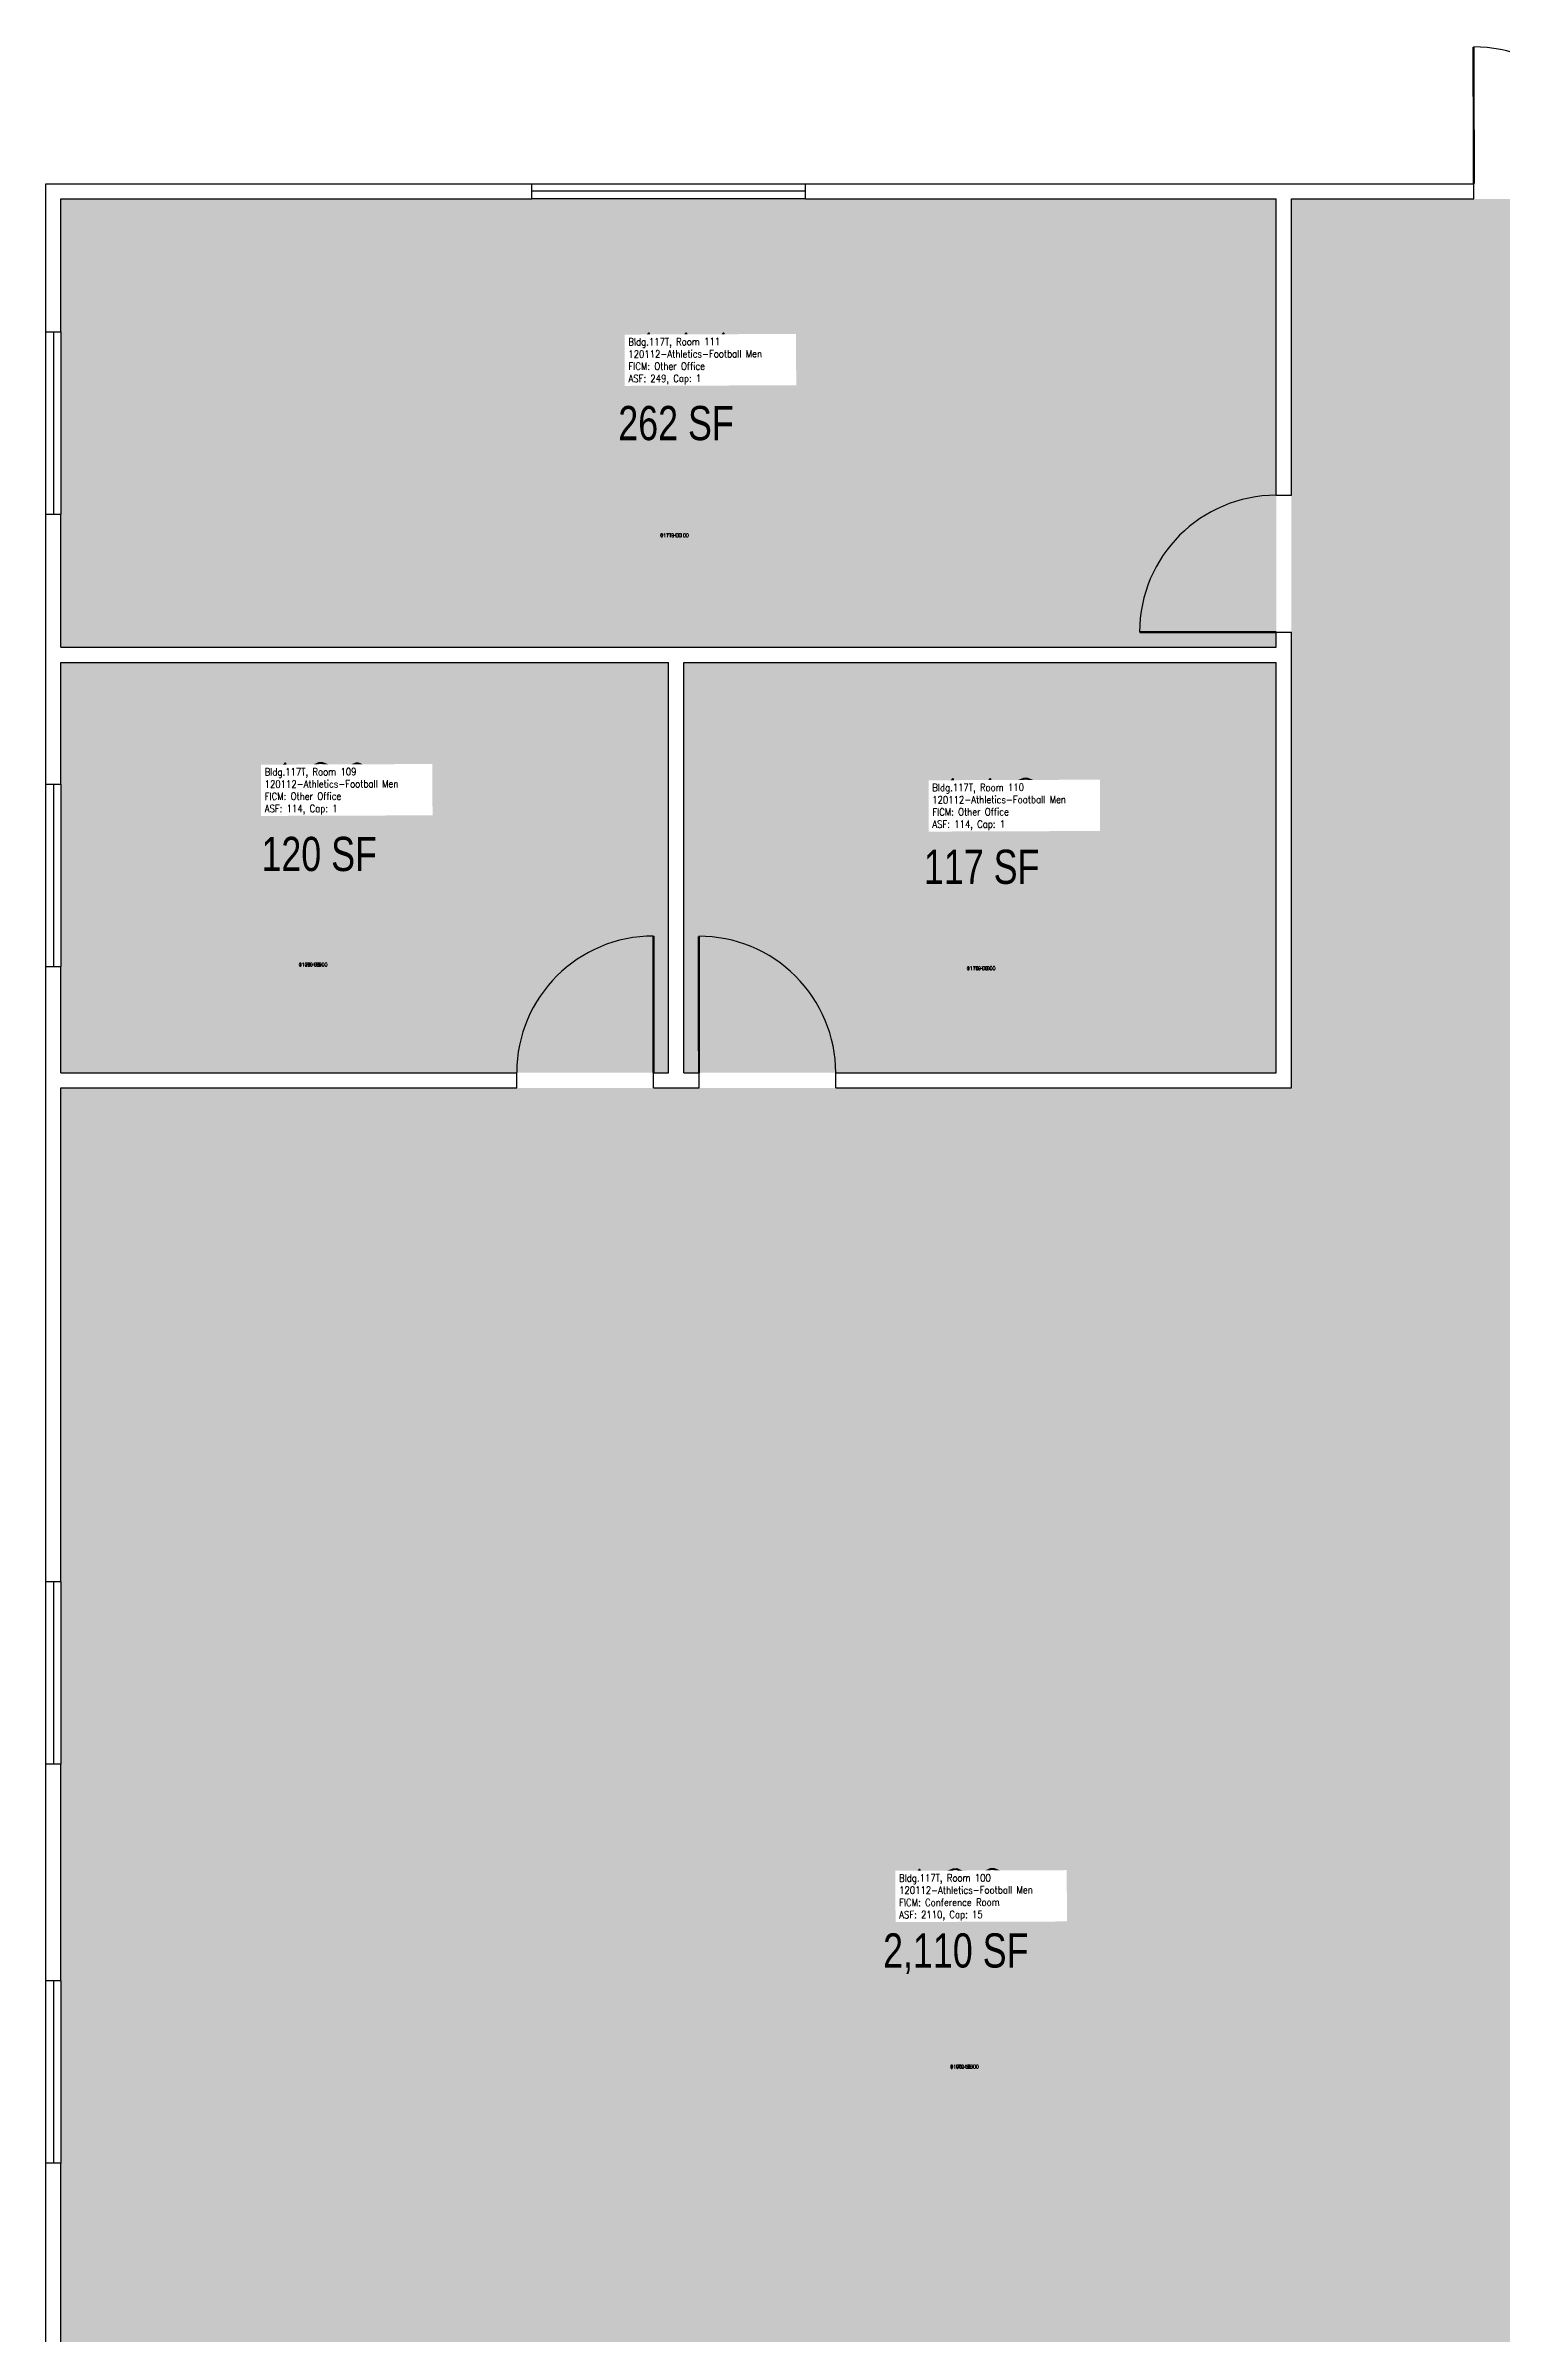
# Model space of a CAD drawing. Header units: inches. Extents: x 0 to 720, y -1091 to 888.
# Drawn here: x 0 to 383, y 286 to 888 of the extents above; entities that cross this region are included whole.
import ezdxf
from ezdxf.enums import TextEntityAlignment as Align

# ---------------------------------------------------------------- set-up
doc = ezdxf.new("R2010")
doc.units = ezdxf.units.IN
doc.header["$MEASUREMENT"] = 0
for name, color, linetype in [('A-DOOR', 2, 'Continuous'), ('A-GLAZ', 1, 'Continuous'), ('A-GLAZ-SILL', 2, 'Continuous'), ('A-IDEN-RNUM', 7, 'Continuous'), ('A-IDEN-SNUM', 4, 'Continuous'), ('A-IDEN-VNUM', 4, 'Continuous'), ('A-WALL', 5, 'Continuous'), ('AREA-TEXT', 3, 'Continuous'), ('Rooms-Category-Color', 7, 'Continuous'), ('Rooms-College-Color', 7, 'Continuous'), ('Rooms-Department-Color', 7, 'Continuous'), ('Rooms-Division-Color', 7, 'Continuous'), ('Rooms-Information', 7, 'Continuous')]:
    doc.layers.add(name, color=color, linetype=linetype)
doc.styles.add('AREA', font='arial.ttf', dxfattribs={"width": 0.75, "height": 9})
doc.styles.add('ROOMSNUMBER', font='txt.shx', dxfattribs={"height": 0.03})
doc.styles.add('ROOMVNUMBER', font='simplex.shx', dxfattribs={"width": 0.85})

msp = doc.modelspace()

# ---------------------------------------------------------------- hatches: boundary and pattern name
at = {"layer": 'Rooms-Category-Color', "true_color": 0xfa9ba3}
for points in [[(4, 848.01), (324, 848.01), (324, 730.01), (4, 730.01)], [(328, 848.01), (328, 614.01), (4, 614.01), (4, 215.01), (328, 215.01), (344, 215.01), (344, 211.01), (4, 211.01), (4, 102.01), (412, 102.01), (412, 5.01), (529, 5.01), (529, 151.01), (634, 151.01), (634, 199.01), (482, 199.01), (482, 284.01), (447, 284.01), (447, 524.01), (578, 524.01), (578, 614.01), (496, 614.01), (496, 848.01)], [(164, 726.01), (4, 726.01), (4, 618.01), (164, 618.01)], [(324, 726.01), (168, 726.01), (168, 618.01), (324, 618.01)]]:
    msp.add_hatch(color=241, dxfattribs=at).paths.add_polyline_path(points)
at = {"layer": 'Rooms-College-Color', "true_color": 0xffff64}
for points in [[(4, 848.01), (324, 848.01), (324, 730.01), (4, 730.01)], [(328, 848.01), (328, 614.01), (4, 614.01), (4, 215.01), (328, 215.01), (344, 215.01), (344, 211.01), (4, 211.01), (4, 102.01), (412, 102.01), (412, 5.01), (529, 5.01), (529, 151.01), (634, 151.01), (634, 199.01), (482, 199.01), (482, 284.01), (447, 284.01), (447, 524.01), (578, 524.01), (578, 614.01), (496, 614.01), (496, 848.01)], [(164, 726.01), (4, 726.01), (4, 618.01), (164, 618.01)], [(324, 726.01), (168, 726.01), (168, 618.01), (324, 618.01)]]:
    msp.add_hatch(color=51, dxfattribs=at).paths.add_polyline_path(points)
at = {"layer": 'Rooms-Department-Color', "true_color": 0x604aed}
for points in [[(4, 848.01), (324, 848.01), (324, 730.01), (4, 730.01)], [(328, 848.01), (328, 614.01), (4, 614.01), (4, 215.01), (328, 215.01), (344, 215.01), (344, 211.01), (4, 211.01), (4, 102.01), (412, 102.01), (412, 5.01), (529, 5.01), (529, 151.01), (634, 151.01), (634, 199.01), (482, 199.01), (482, 284.01), (447, 284.01), (447, 524.01), (578, 524.01), (578, 614.01), (496, 614.01), (496, 848.01)], [(164, 726.01), (4, 726.01), (4, 618.01), (164, 618.01)], [(324, 726.01), (168, 726.01), (168, 618.01), (324, 618.01)]]:
    msp.add_hatch(color=173, dxfattribs=at).paths.add_polyline_path(points)
at = {"layer": 'Rooms-Division-Color', "true_color": 0x604aed}
for points in [[(4, 848.01), (324, 848.01), (324, 730.01), (4, 730.01)], [(328, 848.01), (328, 614.01), (4, 614.01), (4, 215.01), (328, 215.01), (344, 215.01), (344, 211.01), (4, 211.01), (4, 102.01), (412, 102.01), (412, 5.01), (529, 5.01), (529, 151.01), (634, 151.01), (634, 199.01), (482, 199.01), (482, 284.01), (447, 284.01), (447, 524.01), (578, 524.01), (578, 614.01), (496, 614.01), (496, 848.01)], [(164, 726.01), (4, 726.01), (4, 618.01), (164, 618.01)], [(324, 726.01), (168, 726.01), (168, 618.01), (324, 618.01)]]:
    msp.add_hatch(color=173, dxfattribs=at).paths.add_polyline_path(points)

# ---------------------------------------------------------------- linework, layer by layer
at = {"layer": 'A-DOOR', "const_width": 0.6}
for points in [[(376, 852.01), (375.94, 888.01)], [(324, 734.01), (288, 734.01)], [(160, 618.01), (160.05, 654.01)], [(172, 617.96), (171.94, 653.96)]]:
    msp.add_lwpolyline(points, dxfattribs=at)
at = {"layer": 'A-DOOR'}
for centre, start, end in [((376, 852.01), 0.09162, 90.09162), ((324, 734.01), 90, 180), ((160, 618.01), 89.90838, 179.90838), ((172, 617.96), 0.09162, 90.09162)]:
    msp.add_arc(centre, 36, start, end, dxfattribs=at)
at = {"layer": 'A-GLAZ'}
for p, q in [((200, 850.01), (128, 850.01)), ((2, 813.01), (2, 765.01)), ((2, 694.01), (2, 646.01)), ((2, 484.01), (2, 436.01)), ((2, 379.01), (2, 331.01))]:
    msp.add_line(p, q, dxfattribs=at)
at = {"layer": 'A-GLAZ-SILL'}
for p, q in [((128, 852.01), (200, 852.01)), ((200, 848.01), (128, 848.01)), ((0, 765.01), (0, 813.01)), ((4, 813.01), (4, 765.01)), ((0, 646.01), (0, 694.01)), ((4, 694.01), (4, 646.01)), ((0, 436.01), (0, 484.01)), ((4, 484.01), (4, 436.01)), ((0, 331.01), (0, 379.01)), ((4, 379.01), (4, 331.01))]:
    msp.add_line(p, q, dxfattribs=at)
at = {"layer": 'A-WALL'}
for p, q in [((0, 852.01), (128, 852.01)), ((0, 813.01), (0, 852.01)), ((128, 848.01), (128, 852.01)), ((162, 852.01), (166, 852.01)), ((200, 848.01), (200, 852.01)), ((200, 852.01), (376, 852.01)), ((376, 848.01), (376, 852.01)), ((4, 848.01), (128, 848.01)), ((4, 813.01), (4, 848.01)), ((200, 848.01), (324, 848.01)), ((324, 770.01), (324, 848.01)), ((328, 770.01), (328, 848.01)), ((328, 848.01), (376, 848.01)), ((0, 813.01), (4, 813.01)), ((0, 765.01), (4, 765.01)), ((0, 694.01), (0, 765.01)), ((4, 730.01), (4, 765.01)), ((324, 770.01), (328, 770.01)), ((4, 730.01), (324, 730.01)), ((324, 734.01), (328, 734.01)), ((324, 730.01), (324, 734.01)), ((328, 614.01), (328, 734.01)), ((4, 726.01), (164, 726.01)), ((4, 694.01), (4, 726.01)), ((164, 618.01), (164, 726.01)), ((168, 618.01), (168, 726.01)), ((168, 726.01), (324, 726.01)), ((324, 618.01), (324, 726.01)), ((0, 694.01), (4, 694.01)), ((0, 484.01), (0, 646.01)), ((0, 646.01), (4, 646.01)), ((4, 618.01), (4, 646.01)), ((4, 618.01), (124, 618.01)), ((124, 614.01), (124, 618.01)), ((160, 614.01), (160, 618.01)), ((160, 618.01), (164, 618.01)), ((168, 618.01), (172, 618.01)), ((172, 614.01), (172, 618.01)), ((208, 614.01), (208, 618.01)), ((208, 618.01), (324, 618.01)), ((4, 484.01), (4, 614.01)), ((4, 614.01), (124, 614.01)), ((160, 614.01), (172, 614.01)), ((208, 614.01), (328, 614.01)), ((4, 484.01), (0, 484.01)), ((4, 436.01), (0, 436.01)), ((0, 379.01), (0, 436.01)), ((4, 379.01), (4, 436.01)), ((4, 379.01), (0, 379.01)), ((0, 271.01), (0, 331.01)), ((4, 331.01), (0, 331.01)), ((4, 271.01), (4, 331.01))]:
    msp.add_line(p, q, dxfattribs=at)

# ---------------------------------------------------------------- texts
at = {"layer": 'A-IDEN-RNUM', "style": 'ROOMSNUMBER', "width": 0.85}
for s, p in [('0111-00', (161.78, 758.94)), ('0109-00', (66.63, 645.97)), ('0110-00', (242.52, 645.01)), ('0100-00', (238.15, 355.9))]:
    msp.add_text(s, height=1, rotation=0.19599, dxfattribs=at).set_placement(p)
at = {"layer": 'A-IDEN-SNUM', "style": 'ROOMSNUMBER', "width": 0.85}
for s, p in [('117T011100', (161.78, 758.94)), ('117T010900', (66.63, 645.97)), ('117T011000', (242.52, 645.01)), ('117T010000', (238.15, 355.9))]:
    msp.add_text(s, height=1, rotation=0.19599, dxfattribs=at).set_placement(p)
at = {"layer": 'A-IDEN-VNUM', "style": 'ROOMVNUMBER', "width": 0.85}
for s, p in [('111', (153.43, 799.13)), ('109', (57.67, 685.94)), ('110', (233.44, 681.82)), ('100', (224.71, 394.82))]:
    msp.add_text(s, height=13.5, rotation=0.19599, dxfattribs=at).set_placement(p)
at = {"layer": 'AREA-TEXT', "style": 'AREA', "width": 0.75}
for s, p in [('262 SF', (165.95, 789.01)), ('120 SF', (71.99, 675.61)), ('117 SF', (246.43, 672.23)), ('2,110 SF', (239.61, 387.02))]:
    msp.add_text(s, height=9, dxfattribs=at).set_placement(p, align=Align.MIDDLE_CENTER)

# ---------------------------------------------------------------- next in the draw order: texts
at = {"layer": 'Rooms-Information', "char_height": 1.9286, "width": 43.2, "attachment_point": 7, "rotation": 0.19599, "style": 'ROOMVNUMBER', "bg_fill": 3, "box_fill_scale": 1.5, "bg_fill_color": 256, "bg_fill_true_color": 13158600, "bg_fill_transparency": 0}
for s, insert in [('Bldg.117T, Room 111^M^J120112-Athletics-Football Men^M^JFICM: Other Office^M^JASF: 249, Cap: 1', (153.43, 799.13)), ('Bldg.117T, Room 109^M^J120112-Athletics-Football Men^M^JFICM: Other Office^M^JASF: 114, Cap: 1', (57.67, 685.94)), ('Bldg.117T, Room 110^M^J120112-Athletics-Football Men^M^JFICM: Other Office^M^JASF: 114, Cap: 1', (233.44, 681.82)), ('Bldg.117T, Room 100^M^J120112-Athletics-Football Men^M^JFICM: Conference Room^M^JASF: 2110, Cap: 15', (224.71, 394.82))]:
    msp.add_mtext(s, dxfattribs=dict(at, insert=insert))

doc.saveas('drawing.dxf')
